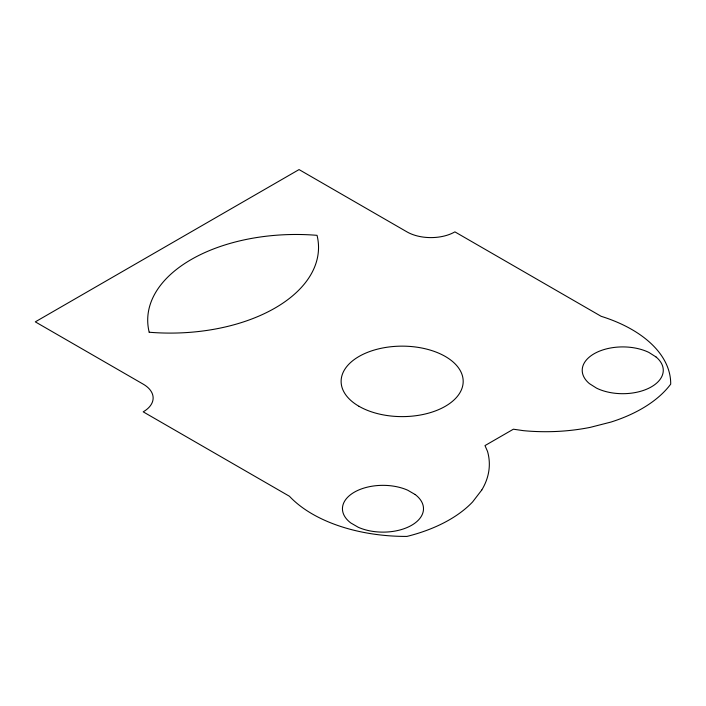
<?xml version="1.0" encoding="UTF-8"?>
<svg xmlns="http://www.w3.org/2000/svg" width="706" height="706" viewBox="0 0 706 706"><rect width="100%" height="100%" fill="white"/><g stroke="black" fill="none" stroke-linecap="round" stroke-linejoin="round"><path stroke-width="1.06" d="M481.774 490.008L472.614 501.922A136.205 78.64 0 0 1 406.947 536.419A132.587 76.548 0 0 1 289.46 496.274L143.194 411.836A33.906 19.574 0 0 0 143.194 384.143L35.3 321.857L299.053 169.581L406.947 231.868A33.906 19.574 0 0 0 454.902 231.868L601.168 316.314A132.587 76.548 0 0 1 670.7 384.143A136.205 78.64 0 0 1 610.946 422.064L590.304 427.351A136.205 78.64 0 0 1 523.428 430.66L513.386 429.204L484.987 445.592L487.519 451.39A136.205 78.64 0 0 1 481.774 490.008M415.181 494.535L407.715 490.211A40.524 23.395 0 0 0 354.386 492.153A40.524 23.395 0 0 0 350.767 522.934L358.224 527.258A40.524 23.395 0 0 0 411.554 525.317A40.524 23.395 0 0 0 415.181 494.535M656.024 356.954L648.902 352.435A40.524 23.395 0 0 0 595.476 353A40.524 23.395 0 0 0 589.466 383.658L596.588 388.168A40.524 23.395 0 0 0 650.014 387.612A40.524 23.395 0 0 0 656.024 356.954M149.195 332.235A148.348 85.647 0 0 0 317.038 235.336A148.348 85.647 0 0 0 149.195 332.235M358.992 406.294A61.034 35.238 0 0 0 461.106 390.497A61.034 35.238 0 0 0 386.358 347.343A61.034 35.238 0 0 0 358.992 406.294"/></g></svg>
